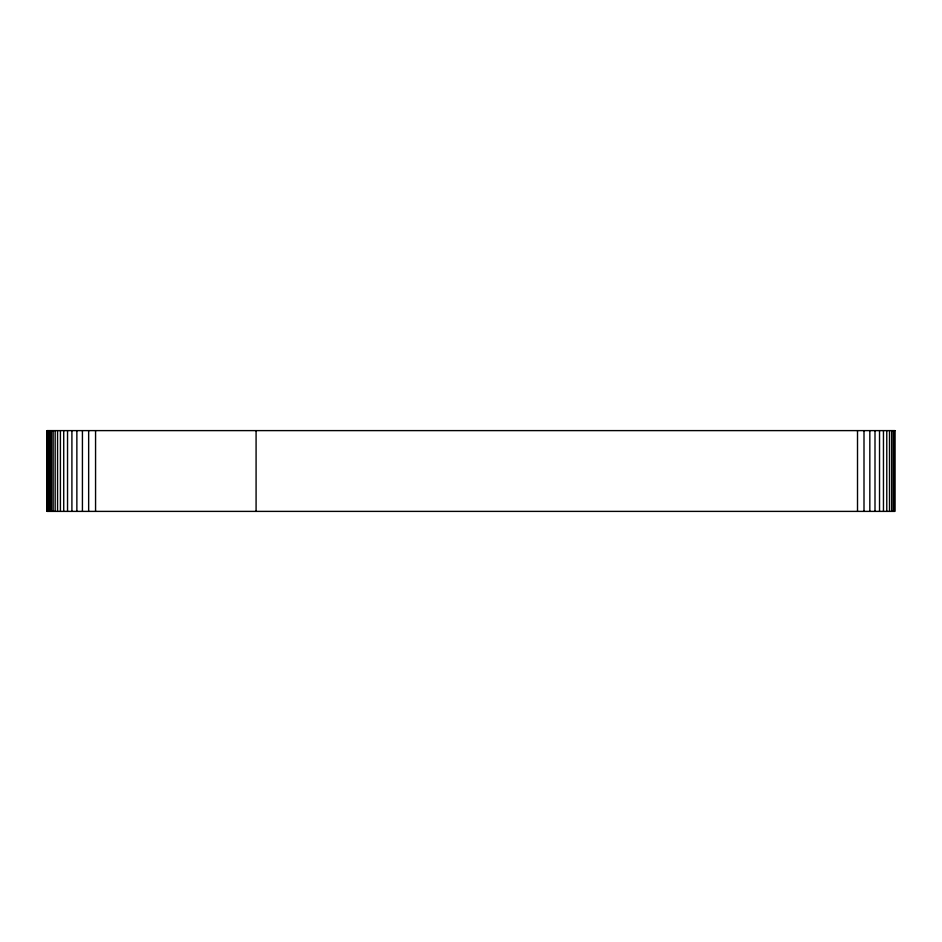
<?xml version="1.0" encoding="UTF-8"?>
<svg xmlns="http://www.w3.org/2000/svg" width="942" height="942" viewBox="0 0 942 942"><rect width="100%" height="100%" fill="white"/><g stroke="black" fill="none" stroke-linecap="round" stroke-linejoin="round"><path stroke-width="1.41" d="M894.441 430.612L894.441 511.388M894.323 430.612L894.323 511.388M893.263 430.612L893.263 511.388M891.662 430.612L891.662 511.388M889.507 430.612L889.507 511.388M886.775 430.612L886.775 511.388M883.455 430.612L883.455 511.388M879.534 430.612L879.534 511.388M875 430.612L875 511.388M869.831 430.612L869.831 511.388M864.002 430.612L864.002 511.388M857.514 430.612L857.514 511.388M256.083 430.612L256.083 511.388M95.566 430.612L95.566 511.388M88.654 430.612L88.654 511.388M82.425 430.612L82.425 511.388M76.867 430.612L76.867 511.388M71.91 430.612L71.91 511.388M67.541 430.612L67.541 511.388M63.726 430.612L63.726 511.388M60.406 430.612L60.406 511.388M57.568 430.612L57.568 511.388M55.166 430.612L55.166 511.388M53.152 430.612L53.152 511.388M51.516 430.612L51.516 511.388M50.197 430.612L50.197 511.388M49.172 430.612L49.172 511.388M48.407 430.612L48.407 511.388M47.854 430.612L47.854 511.388M47.489 430.612L47.489 511.388M47.265 430.612L47.265 511.388M894.9 430.612L47.1 430.612L47.1 511.388L894.9 511.388L894.9 430.612"/></g></svg>
